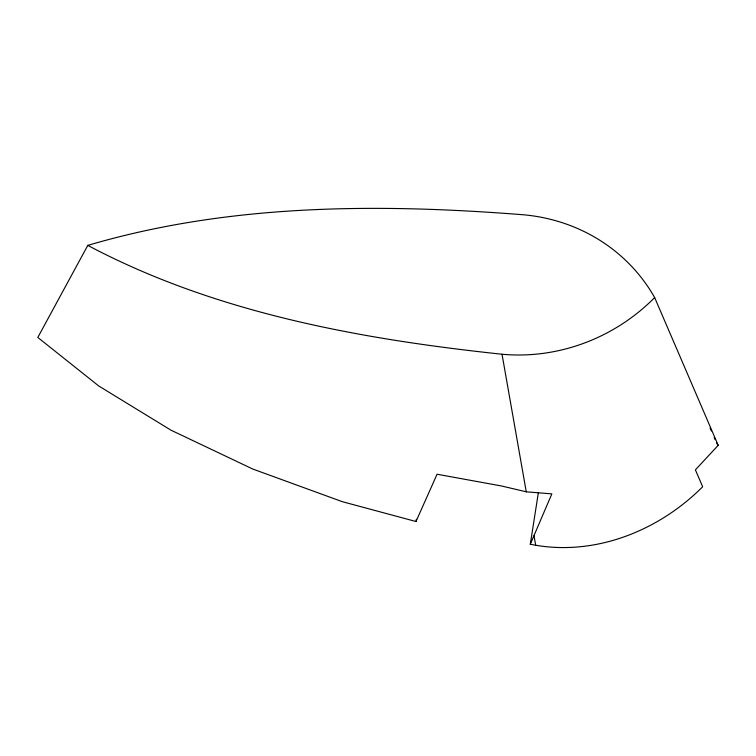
<?xml version="1.0" encoding="UTF-8"?>
<svg xmlns="http://www.w3.org/2000/svg" width="756" height="756" viewBox="0 0 756 756"><rect width="100%" height="100%" fill="white"/><g stroke="black" fill="none" stroke-linecap="round" stroke-linejoin="round"><path stroke-width="1.13" d="M538.329 492.921L530.296 544.235C593.214 557.153 658.23 531.392 702.655 486.751L695.397 469.873L718.2 445.331L654.658 297.571A182.735 171.395 -34.2 0 0 523.851 214.808C378.359 203.326 228.86 203.704 87.79 245.388L37.8 337.45L98.705 385.947L170.951 430.164L252.806 469.051L342.326 501.682L415.989 521.517L416.348 519.24M530.296 544.235L551.861 493.876L526.261 491.816L501.7 486.023L437.072 474.229L415.989 521.517M654.658 297.571A182.735 171.395 -34.2 0 1 502.031 354.243C359.894 339.075 215.299 312.956 87.79 245.388M716.584 442.884L718.2 445.331M710.064 428.047L711.387 430.977M714.165 437.535L715.129 439.68M502.031 354.243L526.261 491.816M534.019 535.834L535.673 545.218"/></g></svg>
